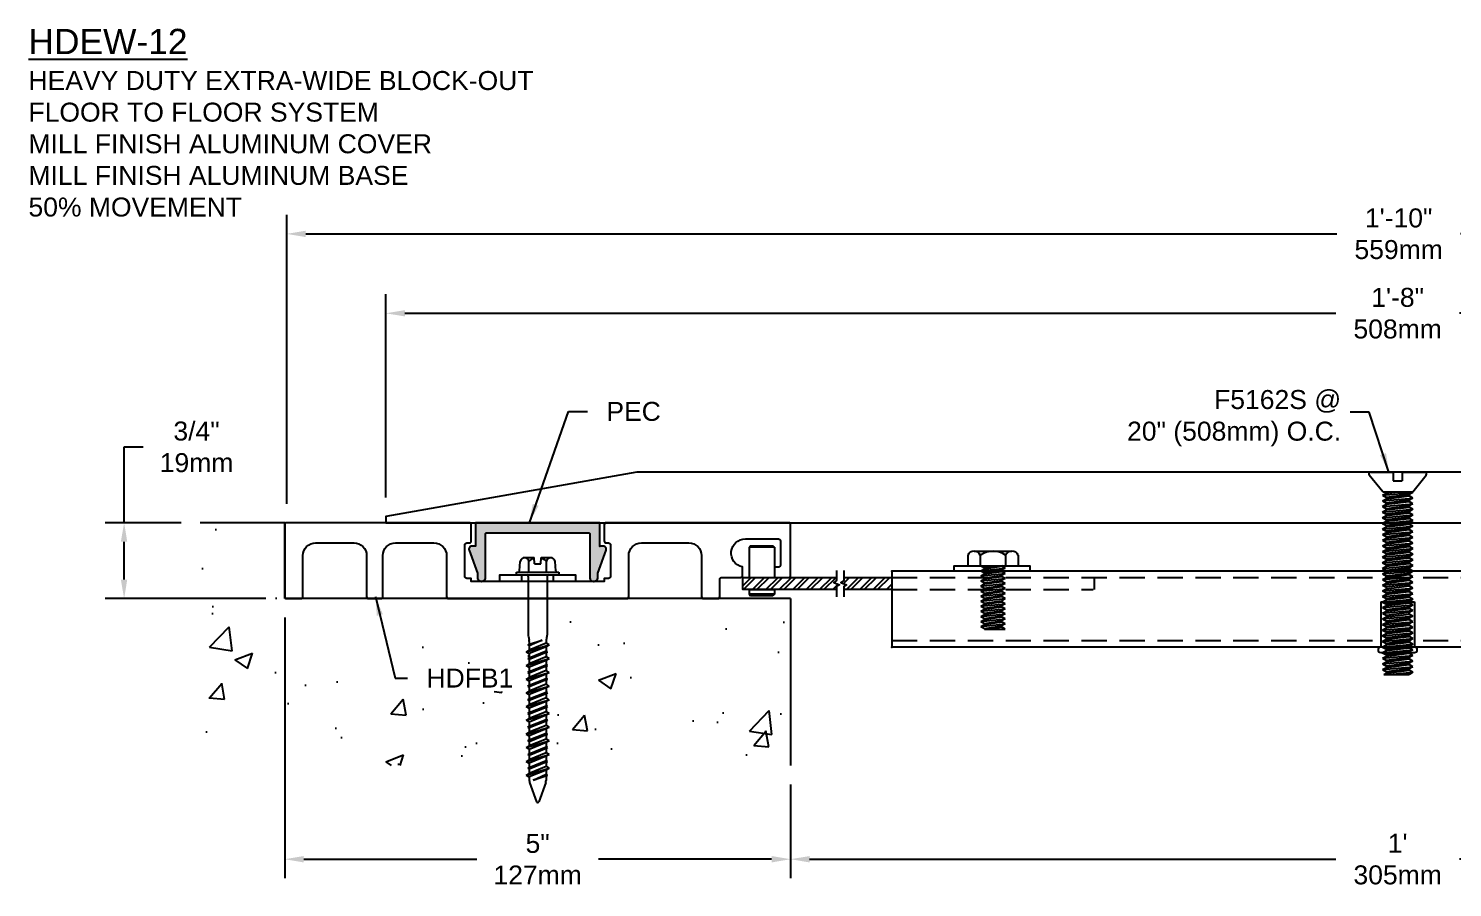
# Model space of a CAD drawing. Extents: x -5.8 to 49.4, y -1.9 to 6.6.
# Drawn here: x -5.79 to 8.29, y -1.87 to 6.62 of the extents above; entities that cross this region are included whole.
import ezdxf

# ---------------------------------------------------------------- set-up
doc = ezdxf.new("R2010")
doc.units = 0
doc.header["$MEASUREMENT"] = 0
doc.linetypes.add('HIDDEN', pattern=[0.375, 0.25, -0.125])
doc.layers.get('0').update_dxf_attribs({"linetype": 'CONTINUOUS'})
doc.layers.get('DEFPOINTS').update_dxf_attribs({"linetype": 'CONTINUOUS'})
for name, color, linetype in [('ANCHORS', 4, 'CONTINUOUS'), ('CONDITIONS', 1, 'CONTINUOUS'), ('DIMENSIONS', 3, 'CONTINUOUS'), ('FILLERS', 2, 'CONTINUOUS'), ('METALS', 7, 'CONTINUOUS'), ('TEXT', 2, 'CONTINUOUS')]:
    doc.layers.add(name, color=color, linetype=linetype)
doc.styles.add('ARIAL', font='ARIAL.TTF')
doc.dimstyles.new('ARIAL', dxfattribs={"dimtxt": 0.1875, "dimasz": 0.1875, "dimexe": 0.1875, "dimexo": 0.1875, "dimgap": 0.1875, "dimtad": 0, "dimtih": 1, "dimtoh": 1, "dimdec": 4, "dimzin": 0, "dimtxsty": 'ARIAL', "dimcen": 0.1875, "dimazin": 3, "dimtfac": 1, "dimtdec": 4, "dimtofl": 0, "dimtmove": 0, "dimatfit": 3, "dimtolj": 1, "dimtzin": 0})

# ---------------------------------------------------------------- blocks, each defined once
blk = doc.blocks.new('*D5')
at = {"layer": 'DEFPOINTS', "color": 0}
for p in [(1.744, -0.666), (13.744, -0.666), (13.744, -1.593)]:
    blk.add_point(p, dxfattribs=at)
at = {"layer": 'DIMENSIONS', "color": 0}
for p, q in [((1.744, -0.854), (1.744, -1.781)), ((13.744, -0.854), (13.744, -1.781)), ((1.932, -1.593), (7.134, -1.593)), ((13.557, -1.593), (8.355, -1.593))]:
    blk.add_line(p, q, dxfattribs=at)
for points in [[(1.932, -1.562), (1.932, -1.625), (1.744, -1.593)], [(13.557, -1.562), (13.557, -1.625), (13.744, -1.593)]]:
    blk.add_solid(points, dxfattribs=at)
at = {"layer": 'DIMENSIONS', "color": 0, "insert": (7.744, -1.593), "char_height": 0.1875, "attachment_point": 5, "style": 'ARIAL'}
blk.add_mtext("\\A1;1'\\P305mm", dxfattribs=at)
blk = doc.blocks.new('HDFB1')
blk.add_lwpolyline([(-1.82, -18.863), (-1.82, -19.023, 0.414214), (-1.8, -19.043), (-1.778, -19.043, -0.414214), (-1.758, -19.063), (-1.758, -19.373, -0.414214), (-1.778, -19.393), (-1.82, -19.393), (-1.82, -19.423), (-3.135, -19.423), (-3.135, -19.393), (-3.178, -19.393, -0.414214), (-3.198, -19.373), (-3.198, -19.063, -0.414214), (-3.178, -19.043), (-3.155, -19.043, 0.414214), (-3.135, -19.023), (-3.135, -18.863, 0.414214), (-3.155, -18.843), (-4.958, -18.843, 0.414214), (-4.978, -18.863), (-4.978, -19.573, 0.414214), (-4.958, -19.593), (-4.818, -19.593, 0.414214), (-4.798, -19.573), (-4.798, -19.168, -0.414214), (-4.673, -19.043), (-4.293, -19.043, -0.414214), (-4.168, -19.168), (-4.168, -19.573, 0.414214), (-4.148, -19.593), (-4.028, -19.593, 0.414214), (-4.008, -19.573), (-4.008, -19.168, -0.414214), (-3.883, -19.043), (-3.503, -19.043, -0.414214), (-3.378, -19.168), (-3.378, -19.573, 0.414214), (-3.358, -19.593), (-1.598, -19.593, 0.414214), (-1.578, -19.573), (-1.578, -19.168, -0.414214), (-1.453, -19.043), (-0.983, -19.043, -0.414214), (-0.858, -19.168), (-0.858, -19.573, 0.414214), (-0.838, -19.593), (-0.698, -19.593, 0.414214), (-0.678, -19.573), (-0.678, -19.403, -0.414214), (-0.658, -19.383), (-0.473, -19.383, 0.414214), (-0.453, -19.363), (-0.453, -19.28, -0.905726), (-0.425, -19.003), (-0.098, -19.003, -0.414214), (-0.078, -19.023), (-0.078, -19.263, -0.414214), (-0.098, -19.283), (-0.138, -19.283), (-0.138, -19.383), (0.002, -19.383, 0.414214), (0.022, -19.363), (0.022, -18.863, 0.414214), (0.002, -18.843), (-1.8, -18.843, 0.414214)], format="xyb", close=True)
blk = doc.blocks.new('TH14214')
for p, q in [((-0.129, 0.17), (-0.036, 0.17)), ((-0.031, 0.11), (-0.036, 0.17)), ((0.031, 0.11), (0.036, 0.17)), ((0.036, 0.17), (0.129, 0.17)), ((-0.209, 0), (-0.209, 0.025)), ((-0.209, 0.025), (0.209, 0.025)), ((-0.209, 0), (0.209, 0)), ((-0.18, 0.039), (-0.172, 0.133)), ((-0.086, 0.025), (-0.086, 0.133)), ((-0.031, 0.11), (0.031, 0.11)), ((0.086, 0.025), (0.086, 0.133)), ((0.18, 0.039), (0.172, 0.133)), ((0.209, 0.025), (0.209, 0)), ((-0.093, -0.015), (-0.093, -0.597)), ((0.093, -0.015), (0.093, -0.597)), ((-0.115, -0.76), (0.115, -0.693)), ((-0.098, -0.693), (0.043, -0.644)), ((-0.098, -0.693), (-0.083, -0.684)), ((-0.098, -0.693), (-0.083, -0.701)), ((-0.092, -0.61), (-0.084, -0.645)), ((-0.083, -0.684), (0.043, -0.644)), ((0.043, -0.644), (-0.083, -0.701)), ((-0.083, -0.658), (-0.083, -0.684)), ((0.083, -0.675), (-0.083, -0.743)), ((-0.083, -0.701), (-0.083, -0.743)), ((0.083, -0.658), (0.083, -0.675)), ((0.115, -0.693), (0.083, -0.675)), ((0.115, -0.693), (0.083, -0.71)), ((0.092, -0.61), (0.084, -0.645)), ((-0.115, -0.76), (-0.083, -0.743)), ((-0.115, -0.76), (-0.083, -0.778)), ((-0.115, -0.896), (0.115, -0.828)), ((-0.098, -0.828), (0.098, -0.76)), ((-0.098, -0.828), (-0.083, -0.82)), ((-0.098, -0.828), (-0.083, -0.836)), ((0.083, -0.71), (-0.083, -0.778)), ((-0.083, -0.82), (0.083, -0.752)), ((0.083, -0.769), (-0.083, -0.836)), ((-0.083, -0.778), (-0.083, -0.82)), ((0.083, -0.811), (-0.083, -0.879)), ((-0.083, -0.836), (-0.083, -0.879)), ((0.083, -0.71), (0.083, -0.752)), ((0.098, -0.76), (0.083, -0.752)), ((0.098, -0.76), (0.083, -0.769)), ((0.083, -0.769), (0.083, -0.811)), ((0.115, -0.828), (0.083, -0.811)), ((0.115, -0.828), (0.083, -0.845)), ((-0.115, -0.896), (-0.083, -0.879)), ((-0.115, -0.896), (-0.083, -0.913)), ((-0.115, -1.031), (0.115, -0.964)), ((-0.098, -0.964), (0.098, -0.896)), ((-0.098, -0.964), (-0.083, -0.955)), ((-0.098, -0.964), (-0.083, -0.972)), ((0.083, -0.845), (-0.083, -0.913)), ((-0.083, -0.955), (0.083, -0.888)), ((0.083, -0.904), (-0.083, -0.972)), ((-0.083, -0.913), (-0.083, -0.955)), ((0.083, -0.946), (-0.083, -1.014)), ((-0.083, -0.972), (-0.083, -1.014)), ((0.083, -0.981), (-0.083, -1.048)), ((0.083, -0.845), (0.083, -0.888)), ((0.098, -0.896), (0.083, -0.888)), ((0.098, -0.896), (0.083, -0.904)), ((0.083, -0.904), (0.083, -0.946)), ((0.115, -0.964), (0.083, -0.946)), ((0.115, -0.964), (0.083, -0.981)), ((0.083, -0.981), (0.083, -1.023)), ((-0.115, -1.031), (-0.083, -1.014)), ((-0.115, -1.031), (-0.083, -1.048)), ((-0.115, -1.167), (0.115, -1.099)), ((-0.098, -1.099), (0.098, -1.031)), ((-0.098, -1.099), (-0.083, -1.091)), ((-0.098, -1.099), (-0.083, -1.107)), ((-0.083, -1.091), (0.083, -1.023)), ((0.083, -1.039), (-0.083, -1.107)), ((-0.083, -1.048), (-0.083, -1.091)), ((0.083, -1.082), (-0.083, -1.149)), ((-0.083, -1.107), (-0.083, -1.149)), ((0.083, -1.116), (-0.083, -1.184)), ((0.098, -1.031), (0.083, -1.023)), ((0.098, -1.031), (0.083, -1.039)), ((0.083, -1.039), (0.083, -1.082)), ((0.115, -1.099), (0.083, -1.082)), ((0.115, -1.099), (0.083, -1.116)), ((0.083, -1.116), (0.083, -1.158)), ((-0.115, -1.167), (-0.083, -1.149)), ((-0.115, -1.167), (-0.083, -1.184)), ((-0.115, -1.302), (0.115, -1.234)), ((-0.098, -1.234), (0.098, -1.167)), ((-0.098, -1.234), (-0.083, -1.226)), ((-0.098, -1.234), (-0.083, -1.243)), ((-0.083, -1.226), (0.083, -1.158)), ((0.083, -1.175), (-0.083, -1.243)), ((-0.083, -1.184), (-0.083, -1.226)), ((0.083, -1.217), (-0.083, -1.285)), ((-0.083, -1.243), (-0.083, -1.285)), ((0.083, -1.252), (-0.083, -1.319)), ((0.098, -1.167), (0.083, -1.158)), ((0.098, -1.167), (0.083, -1.175)), ((0.083, -1.175), (0.083, -1.217)), ((0.115, -1.234), (0.083, -1.217)), ((0.115, -1.234), (0.083, -1.252)), ((0.083, -1.252), (0.083, -1.294)), ((-0.115, -1.302), (-0.083, -1.285)), ((-0.115, -1.302), (-0.083, -1.319)), ((-0.115, -1.437), (0.115, -1.37)), ((-0.098, -1.37), (0.098, -1.302)), ((-0.098, -1.37), (-0.083, -1.362)), ((-0.098, -1.37), (-0.083, -1.378)), ((-0.083, -1.362), (0.083, -1.294)), ((0.083, -1.31), (-0.083, -1.378)), ((-0.083, -1.319), (-0.083, -1.362)), ((0.083, -1.353), (-0.083, -1.42)), ((-0.083, -1.378), (-0.083, -1.42)), ((0.083, -1.387), (-0.083, -1.455)), ((0.098, -1.302), (0.083, -1.294)), ((0.098, -1.302), (0.083, -1.31)), ((0.083, -1.31), (0.083, -1.353)), ((0.115, -1.37), (0.083, -1.353)), ((0.115, -1.37), (0.083, -1.387)), ((0.083, -1.387), (0.083, -1.429)), ((-0.115, -1.437), (-0.083, -1.42)), ((-0.115, -1.437), (-0.083, -1.455)), ((-0.115, -1.573), (0.115, -1.505)), ((-0.098, -1.505), (0.098, -1.437)), ((-0.098, -1.505), (-0.083, -1.497)), ((-0.098, -1.505), (-0.083, -1.513)), ((-0.083, -1.497), (0.083, -1.429)), ((0.083, -1.446), (-0.083, -1.513)), ((-0.083, -1.455), (-0.083, -1.497)), ((0.083, -1.488), (-0.083, -1.556)), ((-0.083, -1.513), (-0.083, -1.556)), ((0.083, -1.522), (-0.083, -1.59)), ((0.098, -1.437), (0.083, -1.429)), ((0.098, -1.437), (0.083, -1.446)), ((0.083, -1.446), (0.083, -1.488)), ((0.115, -1.505), (0.083, -1.488)), ((0.115, -1.505), (0.083, -1.522)), ((0.083, -1.522), (0.083, -1.565)), ((-0.115, -1.573), (-0.083, -1.556)), ((-0.115, -1.573), (-0.083, -1.59)), ((-0.115, -1.708), (0.115, -1.641)), ((-0.098, -1.641), (0.098, -1.573)), ((-0.098, -1.641), (-0.083, -1.632)), ((-0.098, -1.641), (-0.083, -1.649)), ((-0.083, -1.632), (0.083, -1.565)), ((0.083, -1.581), (-0.083, -1.649)), ((-0.083, -1.59), (-0.083, -1.632)), ((0.083, -1.623), (-0.083, -1.691)), ((-0.083, -1.649), (-0.083, -1.691)), ((0.083, -1.658), (-0.083, -1.726)), ((0.098, -1.573), (0.083, -1.565)), ((0.098, -1.573), (0.083, -1.581)), ((0.083, -1.581), (0.083, -1.623)), ((0.115, -1.641), (0.083, -1.623)), ((0.115, -1.641), (0.083, -1.658)), ((0.083, -1.658), (0.083, -1.7)), ((-0.115, -1.708), (-0.083, -1.691)), ((-0.115, -1.708), (-0.083, -1.726)), ((-0.115, -1.844), (0.115, -1.776)), ((-0.115, -1.844), (-0.083, -1.827)), ((-0.098, -1.776), (0.098, -1.708)), ((-0.098, -1.776), (-0.083, -1.768)), ((-0.098, -1.776), (-0.083, -1.784)), ((-0.083, -1.768), (0.083, -1.7)), ((0.083, -1.717), (-0.083, -1.784)), ((-0.083, -1.726), (-0.083, -1.768)), ((0.083, -1.759), (-0.083, -1.827)), ((-0.083, -1.784), (-0.083, -1.827)), ((0.083, -1.793), (-0.083, -1.861)), ((0.098, -1.708), (0.083, -1.7)), ((0.098, -1.708), (0.083, -1.717)), ((0.083, -1.717), (0.083, -1.759)), ((0.115, -1.776), (0.083, -1.759)), ((0.115, -1.776), (0.083, -1.793)), ((0.083, -1.793), (0.083, -1.836)), ((-0.115, -1.844), (-0.083, -1.861)), ((-0.115, -1.979), (0.115, -1.911)), ((-0.115, -1.979), (-0.083, -1.962)), ((-0.098, -1.911), (0.098, -1.844)), ((-0.098, -1.911), (-0.083, -1.903)), ((-0.098, -1.911), (-0.083, -1.92)), ((-0.083, -1.903), (0.083, -1.836)), ((0.083, -1.852), (-0.083, -1.92)), ((-0.083, -1.861), (-0.083, -1.903)), ((0.083, -1.894), (-0.083, -1.962)), ((-0.083, -1.92), (-0.083, -1.962)), ((0.083, -1.929), (-0.083, -1.996)), ((0.098, -1.844), (0.083, -1.836)), ((0.098, -1.844), (0.083, -1.852)), ((0.083, -1.852), (0.083, -1.894)), ((0.115, -1.911), (0.083, -1.894)), ((0.115, -1.911), (0.083, -1.929)), ((0.083, -1.929), (0.083, -1.971)), ((-0.115, -1.979), (-0.083, -1.996)), ((-0.083, -1.996), (-0.083, -2.031)), ((-0.08, -2.051), (-0.013, -2.242)), ((-0.045, -2.028), (0.083, -1.971)), ((-0.045, -2.028), (0.098, -1.979)), ((0.083, -1.987), (-0.045, -2.028)), ((0.08, -2.051), (0.013, -2.242)), ((0.098, -1.979), (0.083, -1.971)), ((0.098, -1.979), (0.083, -1.987)), ((0.083, -1.987), (0.083, -2.031))]:
    blk.add_line(p, q)
for centre, radius, start, end in [((-0.129, 0.126), 0.0436, 9.285, 170.715), ((0, 0.051), 0.119, 107.4215, 136.0407), ((0, 0.051), 0.119, 43.9593, 72.5785), ((0.129, 0.126), 0.0436, 9.285, 170.715), ((-0.195, 0.04), 0.015, 270, 355), ((0.195, 0.04), 0.015, 185, 270), ((-0.108, -0.015), 0.0147, 0, 90), ((0.108, -0.015), 0.0147, 90, 180), ((-0.031, -0.597), 0.062, 180, 191.9357), ((-0.145, -0.658), 0.062, 0, 11.9357), ((0.145, -0.658), 0.062, 168.0643, 180), ((0.031, -0.597), 0.062, 348.0643, 0), ((-0.021, -2.031), 0.062, 180, 199.3058), ((0.021, -2.031), 0.062, 340.6942, 0), ((0, -2.236), 0.0141, 204.1001, 335.8999)]:
    blk.add_arc(centre, radius, start, end)
blk = doc.blocks.new('SW14')
at = {"linetype": 'HIDDEN', "ltscale": 0.0625}
for p, q in [((7.127, 2.464), (7.192, 2.464)), ((7.127, 2.151), (7.192, 2.151))]:
    blk.add_line(p, q, dxfattribs=at)
blk.add_lwpolyline([(7.127, 1.932), (7.127, 2.682), (7.192, 2.682), (7.192, 1.932)], close=True)
blk = doc.blocks.new('PEC')
blk.add_hatch(color=256).paths.add_polyline_path([(1.12, -0.1, -0.414214), (1.13, -0.11), (1.13, -0.535, 1.107244), (1.21, -0.537), (1.21, -0.499), (1.292, -0.272, 0.519158), (1.262, -0.23), (1.23, -0.23), (1.23, 0), (0, 0), (0, -0.231), (-0.034, -0.231, 0.519182), (-0.063, -0.272), (0.019, -0.499), (0.019, -0.54, 0.991525), (0.1, -0.541), (0.1, -0.11, -0.414214), (0.11, -0.1)])
blk.add_lwpolyline([(0.1, -0.539), (0.1, -0.11, -0.414214), (0.11, -0.1), (1.12, -0.1, -0.414214), (1.13, -0.11), (1.13, -0.535, 1.107244), (1.21, -0.537), (1.21, -0.499), (1.292, -0.272, 0.519158), (1.262, -0.23), (1.23, -0.23), (1.23, 0), (0, 0), (0, -0.231), (-0.034, -0.231, 0.519158), (-0.063, -0.272), (0.019, -0.499), (0.019, -0.54, 1.008547), (0.1, -0.539)], format="xyb")
at = {"color": 0, "linetype": 'BYBLOCK'}
for p in [(1.23, -0.23), (1.169, -0.58)]:
    blk.add_point(p, dxfattribs=at)
blk = doc.blocks.new('*D10')
at = {"layer": 'DEFPOINTS', "color": 0}
for p in [(-3.256, 0.982), (1.744, -0.666), (1.744, -1.593)]:
    blk.add_point(p, dxfattribs=at)
at = {"layer": 'DIMENSIONS', "color": 0}
for p, q in [((-3.256, 0.795), (-3.256, -1.781)), ((1.744, -0.854), (1.744, -1.781)), ((-3.068, -1.593), (-1.357, -1.593)), ((1.557, -1.593), (-0.154, -1.593))]:
    blk.add_line(p, q, dxfattribs=at)
for points in [[(-3.068, -1.562), (-3.068, -1.625), (-3.256, -1.593)], [(1.557, -1.562), (1.557, -1.625), (1.744, -1.593)]]:
    blk.add_solid(points, dxfattribs=at)
at = {"layer": 'DIMENSIONS', "color": 0, "insert": (-0.756, -1.593), "char_height": 0.1875, "attachment_point": 5, "style": 'ARIAL'}
blk.add_mtext('\\A1;5"\\P127mm', dxfattribs=at)
blk = doc.blocks.new('*D11')
at = {"layer": 'DEFPOINTS', "color": 0}
for p in [(17.744, 3.802), (-2.256, 1.795), (17.744, 1.795)]:
    blk.add_point(p, dxfattribs=at)
at = {"layer": 'DIMENSIONS', "color": 0}
for p, q in [((-2.256, 1.982), (-2.256, 3.99)), ((17.744, 1.982), (17.744, 3.99)), ((-2.068, 3.802), (7.134, 3.802)), ((17.557, 3.802), (8.355, 3.802))]:
    blk.add_line(p, q, dxfattribs=at)
for points in [[(-2.068, 3.833), (-2.068, 3.771), (-2.256, 3.802)], [(17.557, 3.833), (17.557, 3.771), (17.744, 3.802)]]:
    blk.add_solid(points, dxfattribs=at)
at = {"layer": 'DIMENSIONS', "color": 0, "insert": (7.744, 3.802), "char_height": 0.1875, "attachment_point": 5, "style": 'ARIAL'}
blk.add_mtext('\\A1;1\'-8"\\P508mm', dxfattribs=at)
blk = doc.blocks.new('*D12')
at = {"layer": 'DEFPOINTS', "color": 0}
for p in [(-3.236, 4.587), (-3.236, 1.732), (18.744, 1.732)]:
    blk.add_point(p, dxfattribs=at)
at = {"layer": 'DIMENSIONS', "color": 0}
for p, q in [((-3.236, 1.92), (-3.236, 4.774)), ((18.744, 1.92), (18.744, 4.774)), ((-3.048, 4.587), (7.144, 4.587)), ((18.557, 4.587), (8.365, 4.587))]:
    blk.add_line(p, q, dxfattribs=at)
for points in [[(-3.048, 4.618), (-3.048, 4.555), (-3.236, 4.587)], [(18.557, 4.618), (18.557, 4.555), (18.744, 4.587)]]:
    blk.add_solid(points, dxfattribs=at)
at = {"layer": 'DIMENSIONS', "color": 0, "insert": (7.754, 4.587), "char_height": 0.1875, "attachment_point": 5, "style": 'ARIAL'}
blk.add_mtext('\\A1;1\'-10"\\P559mm', dxfattribs=at)
blk = doc.blocks.new('*D13')
at = {"layer": 'DEFPOINTS', "color": 0}
for p in [(-4.092, 1.732), (-4.843, 0.982), (-3.256, 0.982)]:
    blk.add_point(p, dxfattribs=at)
at = {"layer": 'DIMENSIONS', "color": 0}
for p, q in [((-4.843, 1.732), (-4.843, 2.481)), ((-4.843, 2.481), (-4.656, 2.481)), ((-4.28, 1.732), (-5.031, 1.732)), ((-4.843, 1.17), (-4.843, 1.545)), ((-3.443, 0.982), (-5.031, 0.982))]:
    blk.add_line(p, q, dxfattribs=at)
for points in [[(-4.875, 1.545), (-4.812, 1.545), (-4.843, 1.732)], [(-4.875, 1.17), (-4.812, 1.17), (-4.843, 0.982)]]:
    blk.add_solid(points, dxfattribs=at)
at = {"layer": 'DIMENSIONS', "color": 0, "insert": (-4.127, 2.481), "char_height": 0.1875, "attachment_point": 5, "style": 'ARIAL'}
blk.add_mtext('\\A1;3/4"\\P19mm', dxfattribs=at)
blk = doc.blocks.new('PIN')
for p, q in [((-0.16, 0.17), (-0.145, 0.185)), ((-0.16, 0.17), (0.09, 0.17)), ((-0.16, 0.17), (-0.16, -0.128)), ((0.075, 0.185), (-0.145, 0.185)), ((0.075, 0.185), (0.09, 0.17)), ((0.09, 0.17), (0.09, -0.128)), ((0.09, -0.128), (-0.16, -0.128)), ((0.09, -0.248), (-0.16, -0.248)), ((-0.16, -0.248), (-0.16, -0.295)), ((0.09, -0.248), (0.09, -0.295)), ((-0.16, -0.295), (0.09, -0.295)), ((-0.16, -0.295), (-0.145, -0.31)), ((-0.145, -0.31), (0.075, -0.31)), ((0.09, -0.295), (0.075, -0.31))]:
    blk.add_line(p, q)
blk = doc.blocks.new('H1458S')
for p, q in [((-0.188, 0.144), (0.187, 0.144)), ((-0.25, 0.104), (-0.25, 0)), ((-0.25, 0), (0.25, 0)), ((-0.125, 0), (-0.125, 0.104)), ((-0.119, 0), (-0.085, -0.02)), ((-0.085, -0.02), (0.048, 0)), ((0.125, 0), (0.125, 0.104)), ((0.25, 0.104), (0.25, 0)), ((-0.119, -0.05), (0.119, -0.025)), ((-0.119, -0.05), (-0.085, -0.03)), ((-0.119, -0.05), (-0.085, -0.07)), ((-0.119, -0.1), (0.119, -0.075)), ((-0.119, -0.1), (-0.085, -0.08)), ((-0.119, -0.1), (-0.085, -0.12)), ((-0.119, -0.15), (0.119, -0.125)), ((-0.119, -0.15), (-0.085, -0.13)), ((-0.085, -0.03), (0.085, -0.005)), ((-0.085, -0.02), (-0.085, -0.03)), ((-0.085, -0.07), (0.085, -0.045)), ((-0.085, -0.08), (0.085, -0.055)), ((-0.085, -0.07), (-0.085, -0.08)), ((-0.085, -0.12), (0.085, -0.095)), ((-0.085, -0.13), (0.085, -0.105)), ((-0.085, -0.12), (-0.085, -0.13)), ((0.094, 0), (0.085, -0.005)), ((0.119, -0.025), (0.085, -0.005)), ((0.119, -0.025), (0.085, -0.045)), ((0.085, -0.045), (0.085, -0.055)), ((0.119, -0.075), (0.085, -0.055)), ((0.119, -0.075), (0.085, -0.095)), ((0.085, -0.095), (0.085, -0.105)), ((0.119, -0.125), (0.085, -0.105)), ((0.119, -0.125), (0.085, -0.145)), ((-0.119, -0.15), (-0.085, -0.17)), ((-0.119, -0.2), (0.119, -0.175)), ((-0.119, -0.2), (-0.085, -0.18)), ((-0.119, -0.2), (-0.085, -0.22)), ((-0.119, -0.25), (0.119, -0.225)), ((-0.119, -0.25), (-0.085, -0.23)), ((-0.119, -0.25), (-0.085, -0.27)), ((-0.119, -0.3), (0.119, -0.275)), ((-0.119, -0.3), (-0.085, -0.28)), ((-0.085, -0.17), (0.085, -0.145)), ((-0.085, -0.18), (0.085, -0.155)), ((-0.085, -0.17), (-0.085, -0.18)), ((-0.085, -0.22), (0.085, -0.195)), ((-0.085, -0.23), (0.085, -0.205)), ((-0.085, -0.22), (-0.085, -0.23)), ((-0.085, -0.27), (0.085, -0.245)), ((-0.085, -0.28), (0.085, -0.255)), ((-0.085, -0.27), (-0.085, -0.28)), ((0.085, -0.145), (0.085, -0.155)), ((0.119, -0.175), (0.085, -0.155)), ((0.119, -0.175), (0.085, -0.195)), ((0.085, -0.195), (0.085, -0.205)), ((0.119, -0.225), (0.085, -0.205)), ((0.119, -0.225), (0.085, -0.245)), ((0.085, -0.245), (0.085, -0.255)), ((0.119, -0.275), (0.085, -0.255)), ((0.119, -0.275), (0.085, -0.295)), ((-0.119, -0.3), (-0.085, -0.32)), ((-0.119, -0.35), (0.119, -0.325)), ((-0.119, -0.35), (-0.085, -0.33)), ((-0.119, -0.35), (-0.085, -0.37)), ((-0.119, -0.4), (0.119, -0.375)), ((-0.119, -0.4), (-0.085, -0.38)), ((-0.119, -0.4), (-0.085, -0.42)), ((-0.085, -0.32), (0.085, -0.295)), ((-0.085, -0.33), (0.085, -0.305)), ((-0.085, -0.32), (-0.085, -0.33)), ((-0.085, -0.37), (0.085, -0.345)), ((-0.085, -0.38), (0.085, -0.355)), ((-0.085, -0.37), (-0.085, -0.38)), ((-0.085, -0.42), (0.085, -0.395)), ((-0.085, -0.43), (0.085, -0.405)), ((-0.085, -0.42), (-0.085, -0.43)), ((0.085, -0.295), (0.085, -0.305)), ((0.119, -0.325), (0.085, -0.305)), ((0.119, -0.325), (0.085, -0.345)), ((0.085, -0.345), (0.085, -0.355)), ((0.119, -0.375), (0.085, -0.355)), ((0.119, -0.375), (0.085, -0.395)), ((0.085, -0.395), (0.085, -0.405)), ((0.119, -0.425), (0.085, -0.405)), ((-0.119, -0.45), (0.119, -0.425)), ((-0.119, -0.45), (-0.085, -0.43)), ((-0.119, -0.45), (-0.085, -0.47)), ((-0.119, -0.5), (0.119, -0.475)), ((-0.119, -0.5), (-0.085, -0.48)), ((-0.119, -0.5), (-0.085, -0.52)), ((-0.119, -0.55), (0.119, -0.525)), ((-0.119, -0.55), (-0.085, -0.53)), ((-0.119, -0.55), (-0.085, -0.57)), ((-0.085, -0.47), (0.085, -0.445)), ((-0.085, -0.48), (0.085, -0.455)), ((-0.085, -0.47), (-0.085, -0.48)), ((-0.085, -0.52), (0.085, -0.495)), ((-0.085, -0.53), (0.085, -0.505)), ((-0.085, -0.52), (-0.085, -0.53)), ((-0.085, -0.57), (0.085, -0.545)), ((-0.085, -0.58), (0.085, -0.555)), ((0.119, -0.425), (0.085, -0.445)), ((0.085, -0.445), (0.085, -0.455)), ((0.119, -0.475), (0.085, -0.455)), ((0.119, -0.475), (0.085, -0.495)), ((0.085, -0.495), (0.085, -0.505)), ((0.119, -0.525), (0.085, -0.505)), ((0.119, -0.525), (0.085, -0.545)), ((0.085, -0.545), (0.085, -0.555)), ((0.119, -0.575), (0.085, -0.555)), ((-0.119, -0.6), (0.119, -0.575)), ((-0.119, -0.6), (-0.085, -0.58)), ((-0.119, -0.6), (-0.085, -0.62)), ((-0.085, -0.57), (-0.085, -0.58)), ((-0.085, -0.62), (0.085, -0.595)), ((-0.085, -0.62), (-0.085, -0.625)), ((-0.085, -0.625), (0.119, -0.625)), ((-0.048, -0.625), (0.085, -0.605)), ((0.119, -0.575), (0.085, -0.595)), ((0.085, -0.595), (0.085, -0.605)), ((0.119, -0.625), (0.085, -0.605))]:
    blk.add_line(p, q)
for centre, radius, start, end in [((-0.188, 0.075), 0.0688, 24.7615, 155.2385), ((0, -0.071), 0.215, 54.5107, 125.4893), ((0.187, 0.075), 0.0688, 24.7615, 155.2385)]:
    blk.add_arc(centre, radius, start, end)
blk = doc.blocks.new('RIVNUT')
for p, q in [((-0.143, 0.381), (-0.143, -0.063)), ((-0.143, 0.381), (0.189, 0.381)), ((0.189, 0.381), (0.189, -0.063)), ((-0.144, -0.119), (0.191, -0.119)), ((-0.143, -0.063), (0.189, -0.063))]:
    blk.add_line(p, q)
for centre, start, end in [((-0.143, -0.091), 90, 267.037), ((0.189, -0.091), 272.963, 90)]:
    blk.add_arc(centre, 0.028, start, end)
blk = doc.blocks.new('PB20516')
h = blk.add_hatch()
h.set_pattern_fill('ANSI32', color=256, scale=0.25, style=0)
h.set_pattern_definition([(45, (-9.74899, -7.79053), (-0.0662913, 0.0662913), []), (45, (-9.7048, -7.79053), (-0.0662913, 0.0662913), [])])
h.paths.add_polyline_path([(-4.983, 1.258), (-4.983, 1.227), (-5.012, 1.208), (-4.954, 1.186), (-4.983, 1.167), (-4.983, 1.138), (-4.507, 1.138), (-4.507, 1.258)])
h.paths.add_polyline_path([(-5.98, 1.258), (-5.98, 1.138), (-5.053, 1.138), (-5.053, 1.167), (-5.024, 1.186), (-5.082, 1.208), (-5.053, 1.227), (-5.053, 1.258)])
h = blk.add_hatch()
h.set_pattern_fill('ANSI32', color=256, scale=0.25, style=0)
h.set_pattern_definition([(45, (-5.74899, -7.79053), (-0.06629126, 0.06629126), []), (45, (-5.7048, -7.79053), (-0.06629126, 0.06629126), [])])
h.paths.add_polyline_path([(6.965, 1.138), (6.965, 1.258), (6.038, 1.258), (6.038, 1.227), (6.067, 1.208), (6.009, 1.186), (6.038, 1.167), (6.038, 1.138)])
h.paths.add_polyline_path([(5.492, 1.258), (5.492, 1.138), (5.968, 1.138), (5.968, 1.167), (5.939, 1.186), (5.997, 1.208), (5.968, 1.227), (5.968, 1.258)])
at = {"linetype": 'HIDDEN'}
for p, q in [((-4.507, 1.258), (5.492, 1.258)), ((-4.507, 1.138), (-2.516, 1.138)), ((-2.503, 1.138), (-2.503, 1.258)), ((3.488, 1.138), (3.488, 1.258)), ((5.492, 1.138), (3.488, 1.138)), ((-4.507, 0.633), (5.492, 0.633))]:
    blk.add_line(p, q, dxfattribs=at)
blk.add_line((-4.507, 0.571), (5.492, 0.571))
for points in [[(-5.053, 1.327), (-5.053, 1.227), (-5.082, 1.208), (-5.024, 1.186), (-5.053, 1.167), (-5.053, 1.067)], [(-4.983, 1.327), (-4.983, 1.227), (-5.012, 1.208), (-4.954, 1.186), (-4.983, 1.167), (-4.983, 1.067)], [(5.968, 1.327), (5.968, 1.227), (5.997, 1.208), (5.939, 1.186), (5.968, 1.167), (5.968, 1.067)], [(6.038, 1.327), (6.038, 1.227), (6.067, 1.208), (6.009, 1.186), (6.038, 1.167), (6.038, 1.067)], [(-5.053, 1.138), (-5.98, 1.138), (-5.98, 1.258), (-5.053, 1.258)], [(-4.983, 1.258), (-4.507, 1.258)], [(-4.507, 1.138), (-4.983, 1.138)], [(5.968, 1.258), (5.492, 1.258)], [(5.492, 1.138), (5.968, 1.138)], [(6.038, 1.138), (6.965, 1.138), (6.965, 1.258), (6.038, 1.258)]]:
    blk.add_lwpolyline(points)
for points in [[(5.492, 1.321), (-4.507, 1.321), (-4.507, 0.571), (5.492, 0.571)], [(-3.892, 1.321), (-3.892, 1.373), (-3.142, 1.373), (-3.142, 1.321)], [(4.11, 1.321), (4.11, 1.373), (4.86, 1.373), (4.86, 1.321)]]:
    blk.add_lwpolyline(points, close=True)
at = {"linetype": 'BYBLOCK'}
for p in [(-4.507, 1.321), (-4.507, 0.57)]:
    blk.add_point(p, dxfattribs=at)
at = {"linetype": 'HIDDEN'}
blk.add_point((3.488, 1.138), dxfattribs=at)
at = {"xscale": -1}
blk.add_blockref('PIN', (-5.828, 1.386), dxfattribs=at)
for name, p in [('PIN', (6.812, 1.386)), ('H1458S', (-3.507, 1.373)), ('H1458S', (4.495, 1.373)), ('RIVNUT', (0.469, 0.634))]:
    blk.add_blockref(name, p)
blk = doc.blocks.new('F5162S')
for p, q in [((-0.148, -0.195), (-0.281, -0.031)), ((-0.267, -0.001), (-0.044, -0.001)), ((-0.044, -0.001), (-0.044, -0.086)), ((-0.044, -0.086), (0.046, -0.086)), ((0.046, -0.001), (0.046, -0.086)), ((0.046, -0.001), (0.268, -0.001)), ((0.15, -0.195), (0.283, -0.031)), ((-0.149, -0.229), (0.151, -0.202)), ((-0.149, -0.229), (-0.112, -0.208)), ((-0.149, -0.229), (-0.112, -0.251)), ((-0.149, -0.285), (0.151, -0.257)), ((-0.149, -0.285), (-0.112, -0.264)), ((-0.148, -0.195), (0.15, -0.195)), ((-0.112, -0.208), (-0.112, -0.195)), ((-0.112, -0.208), (-0.005, -0.195)), ((0.114, -0.223), (-0.112, -0.251)), ((-0.112, -0.264), (0.114, -0.236)), ((-0.112, -0.264), (-0.112, -0.251)), ((0.114, -0.278), (-0.112, -0.306)), ((0.151, -0.202), (0.114, -0.223)), ((0.114, -0.236), (0.114, -0.223)), ((0.151, -0.257), (0.114, -0.236)), ((0.151, -0.257), (0.114, -0.278)), ((0.114, -0.291), (0.114, -0.278)), ((0.151, -0.202), (0.139, -0.195)), ((-0.149, -0.285), (-0.112, -0.306)), ((-0.149, -0.34), (0.151, -0.313)), ((-0.149, -0.34), (-0.112, -0.319)), ((-0.149, -0.34), (-0.112, -0.362)), ((-0.149, -0.396), (0.151, -0.368)), ((-0.149, -0.396), (-0.112, -0.375)), ((-0.149, -0.396), (-0.112, -0.417)), ((-0.112, -0.319), (0.114, -0.291)), ((-0.112, -0.319), (-0.112, -0.306)), ((0.114, -0.334), (-0.112, -0.362)), ((-0.112, -0.375), (0.114, -0.347)), ((-0.112, -0.375), (-0.112, -0.362)), ((0.114, -0.389), (-0.112, -0.417)), ((-0.112, -0.43), (0.114, -0.403)), ((-0.112, -0.43), (-0.112, -0.417)), ((0.151, -0.313), (0.114, -0.291)), ((0.151, -0.313), (0.114, -0.334)), ((0.114, -0.347), (0.114, -0.334)), ((0.151, -0.368), (0.114, -0.347)), ((0.151, -0.368), (0.114, -0.389)), ((0.114, -0.403), (0.114, -0.389)), ((0.151, -0.424), (0.114, -0.403)), ((-0.149, -0.452), (0.151, -0.424)), ((-0.149, -0.452), (-0.112, -0.43)), ((-0.149, -0.452), (-0.112, -0.473)), ((-0.149, -0.507), (0.151, -0.479)), ((-0.149, -0.507), (-0.112, -0.486)), ((-0.149, -0.507), (-0.112, -0.528)), ((-0.149, -0.563), (0.151, -0.535)), ((-0.149, -0.563), (-0.112, -0.541)), ((-0.149, -0.563), (-0.112, -0.584)), ((0.114, -0.445), (-0.112, -0.473)), ((-0.112, -0.486), (0.114, -0.458)), ((-0.112, -0.486), (-0.112, -0.473)), ((0.114, -0.501), (-0.112, -0.528)), ((-0.112, -0.541), (0.114, -0.514)), ((-0.112, -0.541), (-0.112, -0.528)), ((0.114, -0.556), (-0.112, -0.584)), ((0.151, -0.424), (0.114, -0.445)), ((0.114, -0.458), (0.114, -0.445)), ((0.151, -0.479), (0.114, -0.458)), ((0.151, -0.479), (0.114, -0.501)), ((0.114, -0.514), (0.114, -0.501)), ((0.151, -0.535), (0.114, -0.514)), ((0.151, -0.535), (0.114, -0.556)), ((0.114, -0.569), (0.114, -0.556)), ((-0.149, -0.618), (0.151, -0.59)), ((-0.149, -0.618), (-0.112, -0.597)), ((-0.149, -0.618), (-0.112, -0.639)), ((-0.149, -0.674), (0.151, -0.646)), ((-0.149, -0.674), (-0.112, -0.653)), ((-0.149, -0.674), (-0.112, -0.695)), ((-0.149, -0.729), (0.151, -0.702)), ((-0.112, -0.597), (0.114, -0.569)), ((-0.112, -0.597), (-0.112, -0.584)), ((0.114, -0.612), (-0.112, -0.639)), ((-0.112, -0.653), (0.114, -0.625)), ((-0.112, -0.653), (-0.112, -0.639)), ((0.114, -0.667), (-0.112, -0.695)), ((-0.112, -0.708), (0.114, -0.68)), ((-0.112, -0.708), (-0.112, -0.695)), ((0.151, -0.59), (0.114, -0.569)), ((0.151, -0.59), (0.114, -0.612)), ((0.114, -0.625), (0.114, -0.612)), ((0.151, -0.646), (0.114, -0.625)), ((0.151, -0.646), (0.114, -0.667)), ((0.114, -0.68), (0.114, -0.667)), ((0.151, -0.702), (0.114, -0.68)), ((0.151, -0.702), (0.114, -0.723)), ((-0.149, -0.729), (-0.112, -0.708)), ((-0.149, -0.729), (-0.112, -0.751)), ((-0.149, -0.785), (0.151, -0.757)), ((-0.149, -0.785), (-0.112, -0.764)), ((-0.149, -0.785), (-0.112, -0.806)), ((-0.149, -0.84), (0.151, -0.813)), ((-0.149, -0.84), (-0.112, -0.819)), ((-0.149, -0.84), (-0.112, -0.862)), ((0.114, -0.723), (-0.112, -0.751)), ((-0.112, -0.764), (0.114, -0.736)), ((-0.112, -0.764), (-0.112, -0.751)), ((0.114, -0.778), (-0.112, -0.806)), ((-0.112, -0.819), (0.114, -0.791)), ((-0.112, -0.819), (-0.112, -0.806)), ((0.114, -0.834), (-0.112, -0.862)), ((0.114, -0.736), (0.114, -0.723)), ((0.151, -0.757), (0.114, -0.736)), ((0.151, -0.757), (0.114, -0.778)), ((0.114, -0.791), (0.114, -0.778)), ((0.151, -0.813), (0.114, -0.791)), ((0.151, -0.813), (0.114, -0.834)), ((0.114, -0.847), (0.114, -0.834)), ((-0.149, -0.896), (0.151, -0.868)), ((-0.149, -0.896), (-0.112, -0.875)), ((-0.149, -0.896), (-0.112, -0.917)), ((-0.149, -0.952), (0.151, -0.924)), ((-0.149, -0.952), (-0.112, -0.93)), ((-0.149, -0.952), (-0.112, -0.973)), ((-0.149, -1.007), (0.151, -0.979)), ((-0.112, -0.875), (0.114, -0.847)), ((-0.112, -0.875), (-0.112, -0.862)), ((0.114, -0.889), (-0.112, -0.917)), ((-0.112, -0.93), (0.114, -0.903)), ((-0.112, -0.93), (-0.112, -0.917)), ((0.114, -0.945), (-0.112, -0.973)), ((-0.112, -0.986), (0.114, -0.958)), ((-0.112, -0.986), (-0.112, -0.973)), ((0.151, -0.868), (0.114, -0.847)), ((0.151, -0.868), (0.114, -0.889)), ((0.114, -0.903), (0.114, -0.889)), ((0.151, -0.924), (0.114, -0.903)), ((0.151, -0.924), (0.114, -0.945)), ((0.114, -0.958), (0.114, -0.945)), ((0.151, -0.979), (0.114, -0.958)), ((0.151, -0.979), (0.114, -1.001)), ((-0.149, -1.007), (-0.112, -0.986)), ((-0.149, -1.007), (-0.112, -1.028)), ((-0.149, -1.063), (0.151, -1.035)), ((-0.149, -1.063), (-0.112, -1.041)), ((-0.149, -1.063), (-0.112, -1.084)), ((-0.149, -1.118), (0.151, -1.09)), ((-0.149, -1.118), (-0.112, -1.097)), ((-0.149, -1.118), (-0.112, -1.139)), ((0.114, -1.001), (-0.112, -1.028)), ((-0.112, -1.041), (0.114, -1.014)), ((-0.112, -1.041), (-0.112, -1.028)), ((0.114, -1.056), (-0.112, -1.084)), ((-0.112, -1.097), (0.114, -1.069)), ((-0.112, -1.097), (-0.112, -1.084)), ((0.114, -1.112), (-0.112, -1.139)), ((-0.112, -1.153), (0.114, -1.125)), ((0.114, -1.014), (0.114, -1.001)), ((0.151, -1.035), (0.114, -1.014)), ((0.151, -1.035), (0.114, -1.056)), ((0.114, -1.069), (0.114, -1.056)), ((0.151, -1.09), (0.114, -1.069)), ((0.151, -1.09), (0.114, -1.112)), ((0.114, -1.125), (0.114, -1.112)), ((0.151, -1.146), (0.114, -1.125)), ((-0.149, -1.174), (0.151, -1.146)), ((-0.149, -1.174), (-0.112, -1.153)), ((-0.149, -1.174), (-0.112, -1.195)), ((-0.149, -1.229), (0.151, -1.202)), ((-0.149, -1.229), (-0.112, -1.208)), ((-0.149, -1.229), (-0.112, -1.251)), ((-0.149, -1.285), (0.151, -1.257)), ((-0.149, -1.285), (-0.112, -1.264)), ((-0.112, -1.153), (-0.112, -1.139)), ((0.114, -1.167), (-0.112, -1.195)), ((-0.112, -1.208), (0.114, -1.18)), ((-0.112, -1.208), (-0.112, -1.195)), ((0.114, -1.223), (-0.112, -1.251)), ((-0.112, -1.264), (0.114, -1.236)), ((-0.112, -1.264), (-0.112, -1.251)), ((0.151, -1.146), (0.114, -1.167)), ((0.114, -1.18), (0.114, -1.167)), ((0.151, -1.202), (0.114, -1.18)), ((0.151, -1.202), (0.114, -1.223)), ((0.114, -1.236), (0.114, -1.223)), ((0.151, -1.257), (0.114, -1.236)), ((0.151, -1.257), (0.114, -1.278)), ((-0.149, -1.285), (-0.112, -1.306)), ((-0.149, -1.34), (0.151, -1.313)), ((-0.149, -1.34), (-0.112, -1.319)), ((-0.149, -1.34), (-0.112, -1.362)), ((-0.149, -1.396), (0.151, -1.368)), ((-0.149, -1.396), (-0.112, -1.375)), ((-0.149, -1.396), (-0.112, -1.417)), ((0.114, -1.278), (-0.112, -1.306)), ((-0.112, -1.319), (0.114, -1.291)), ((-0.112, -1.319), (-0.112, -1.306)), ((0.114, -1.334), (-0.112, -1.362)), ((-0.112, -1.375), (0.114, -1.347)), ((-0.112, -1.375), (-0.112, -1.362)), ((0.114, -1.389), (-0.112, -1.417)), ((-0.112, -1.43), (0.114, -1.403)), ((0.114, -1.291), (0.114, -1.278)), ((0.151, -1.313), (0.114, -1.291)), ((0.151, -1.313), (0.114, -1.334)), ((0.114, -1.347), (0.114, -1.334)), ((0.151, -1.368), (0.114, -1.347)), ((0.151, -1.368), (0.114, -1.389)), ((0.114, -1.403), (0.114, -1.389)), ((0.151, -1.424), (0.114, -1.403)), ((-0.149, -1.452), (0.151, -1.424)), ((-0.149, -1.452), (-0.112, -1.43)), ((-0.149, -1.452), (-0.112, -1.473)), ((-0.149, -1.507), (0.151, -1.479)), ((-0.149, -1.507), (-0.112, -1.486)), ((-0.149, -1.507), (-0.112, -1.528)), ((-0.149, -1.563), (0.151, -1.535)), ((-0.149, -1.563), (-0.112, -1.541)), ((-0.112, -1.43), (-0.112, -1.417)), ((0.114, -1.445), (-0.112, -1.473)), ((-0.112, -1.486), (0.114, -1.458)), ((-0.112, -1.486), (-0.112, -1.473)), ((0.114, -1.501), (-0.112, -1.528)), ((-0.112, -1.541), (0.114, -1.514)), ((-0.112, -1.541), (-0.112, -1.528)), ((0.151, -1.424), (0.114, -1.445)), ((0.114, -1.458), (0.114, -1.445)), ((0.151, -1.479), (0.114, -1.458)), ((0.151, -1.479), (0.114, -1.501)), ((0.114, -1.514), (0.114, -1.501)), ((0.151, -1.535), (0.114, -1.514)), ((0.151, -1.535), (0.114, -1.556)), ((-0.149, -1.563), (-0.112, -1.584)), ((-0.149, -1.618), (0.151, -1.59)), ((-0.149, -1.618), (-0.112, -1.597)), ((-0.149, -1.618), (-0.112, -1.639)), ((-0.149, -1.674), (0.151, -1.646)), ((-0.149, -1.674), (-0.112, -1.653)), ((-0.149, -1.674), (-0.112, -1.695)), ((0.114, -1.556), (-0.112, -1.584)), ((-0.112, -1.597), (0.114, -1.569)), ((-0.112, -1.597), (-0.112, -1.584)), ((0.114, -1.612), (-0.112, -1.639)), ((-0.112, -1.653), (0.114, -1.625)), ((-0.112, -1.653), (-0.112, -1.639)), ((0.114, -1.667), (-0.112, -1.695)), ((-0.112, -1.708), (0.114, -1.68)), ((0.114, -1.569), (0.114, -1.556)), ((0.151, -1.59), (0.114, -1.569)), ((0.151, -1.59), (0.114, -1.612)), ((0.114, -1.625), (0.114, -1.612)), ((0.151, -1.646), (0.114, -1.625)), ((0.151, -1.646), (0.114, -1.667)), ((0.114, -1.68), (0.114, -1.667)), ((0.151, -1.702), (0.114, -1.68)), ((-0.149, -1.729), (0.151, -1.702)), ((-0.149, -1.729), (-0.112, -1.708)), ((-0.149, -1.729), (-0.112, -1.751)), ((-0.149, -1.785), (0.151, -1.757)), ((-0.149, -1.785), (-0.112, -1.764)), ((-0.149, -1.785), (-0.112, -1.806)), ((-0.149, -1.84), (0.151, -1.813)), ((-0.149, -1.84), (-0.112, -1.819)), ((-0.112, -1.708), (-0.112, -1.695)), ((0.114, -1.723), (-0.112, -1.751)), ((-0.112, -1.764), (0.114, -1.736)), ((-0.112, -1.764), (-0.112, -1.751)), ((0.114, -1.778), (-0.112, -1.806)), ((-0.112, -1.819), (0.114, -1.791)), ((-0.112, -1.819), (-0.112, -1.806)), ((0.151, -1.702), (0.114, -1.723)), ((0.114, -1.736), (0.114, -1.723)), ((0.151, -1.757), (0.114, -1.736)), ((0.151, -1.757), (0.114, -1.778)), ((0.114, -1.791), (0.114, -1.778)), ((0.151, -1.813), (0.114, -1.791)), ((0.151, -1.813), (0.114, -1.834)), ((-0.149, -1.84), (-0.112, -1.862)), ((-0.149, -1.896), (0.151, -1.868)), ((-0.149, -1.896), (-0.112, -1.875)), ((-0.149, -1.896), (-0.112, -1.917)), ((-0.149, -1.952), (0.151, -1.924)), ((-0.149, -1.952), (-0.112, -1.93)), ((-0.149, -1.952), (-0.112, -1.973)), ((0.114, -1.834), (-0.112, -1.862)), ((-0.112, -1.875), (0.114, -1.847)), ((-0.112, -1.875), (-0.112, -1.862)), ((0.114, -1.889), (-0.112, -1.917)), ((-0.112, -1.93), (0.114, -1.903)), ((-0.112, -1.93), (-0.112, -1.917)), ((0.114, -1.945), (-0.112, -1.973)), ((-0.112, -1.986), (0.114, -1.958)), ((0.114, -1.847), (0.114, -1.834)), ((0.151, -1.868), (0.114, -1.847)), ((0.151, -1.868), (0.114, -1.889)), ((0.114, -1.903), (0.114, -1.889)), ((0.151, -1.924), (0.114, -1.903)), ((0.151, -1.924), (0.114, -1.945)), ((0.114, -1.958), (0.114, -1.945)), ((0.151, -1.979), (0.114, -1.958)), ((-0.138, -2.001), (-0.112, -1.986)), ((-0.138, -2.001), (0.113, -2.001)), ((-0.112, -1.986), (-0.112, -1.973)), ((-0.081, -2.001), (0.151, -1.979)), ((0.151, -1.979), (0.113, -2.001))]:
    blk.add_line(p, q)
for centre, start, end in [((-0.267, -0.02), 90, 219.032), ((0.268, -0.02), 320.968, 90)]:
    blk.add_arc(centre, 0.0187, start, end)
for p in [(-0.112, -0.208), (-0.112, -0.264), (-0.112, -0.319), (-0.112, -0.375), (-0.112, -0.43), (-0.112, -0.486), (-0.112, -0.541), (-0.112, -0.597), (-0.112, -0.653), (-0.112, -0.708), (-0.112, -0.764), (-0.112, -0.819), (-0.112, -0.875), (-0.112, -0.93), (-0.112, -0.986), (-0.112, -1.041), (-0.112, -1.097), (-0.112, -1.153), (-0.112, -1.208), (-0.112, -1.264), (-0.112, -1.319), (-0.112, -1.375), (-0.112, -1.43), (-0.112, -1.486), (-0.112, -1.541), (-0.112, -1.597), (-0.112, -1.653), (-0.112, -1.708), (-0.112, -1.764), (-0.112, -1.819), (-0.112, -1.875), (-0.112, -1.93), (-0.112, -1.986)]:
    blk.add_point(p)

msp = doc.modelspace()

# ---------------------------------------------------------------- hatches: boundary and pattern name
at = {"layer": 'CONDITIONS'}
h = msp.add_hatch(dxfattribs=at)
h.set_pattern_fill('AR-CONC', color=256, scale=0.25, style=0)
h.set_pattern_definition([(50, (-4, 0), (1.79315, -0.15688), [0.1875, -2.0625]), (355, (-4, 0), (-0.3469, 1.8805), [0.15, -1.65]), (100.45, (-3.8506, -0.013), (1.44627, 1.7236), [0.15935, -1.75286]), (46.184, (-4, 0.5), (2.6681, -0.4138), [0.28125, -3.09375]), (96.636, (-3.7777, 0.4655), (2.3367, 2.4353), [0.239, -2.6293]), (351.184, (-4, 0.5), (2.3367, 2.4353), [0.225, -2.475]), (21, (-3.75, 0.375), (1.49227, -1.00655), [0.1875, -2.0625]), (326, (-3.75, 0.375), (0.6083, 1.8129), [0.15, -1.65]), (71.45, (-3.6256, 0.2911), (2.10056, 0.8063), [0.15935, -1.75286]), (37.5, (-4, 0), (0.0304, 0.832235), [0, -1.63, 0, -1.675, 0, -1.65625]), (7.5, (-4, 0), (0.65767, 0.98603), [0, -0.955, 0, -1.5925, 0, -0.63125]), (327.5, (-4.5575, 0), (1.334556, -0.05639), [0, -0.625, 0, -1.95, 0, -2.5875]), (317.5, (-4.8075, 0), (1.45797, 0.25026), [0, -0.8125, 0, -1.295, 0, -1.8375])])
h.paths.add_polyline_path([(-0.83871, -0.20305), (-0.83871, -0.1608), (-0.85397, -0.15258), (-0.83871, -0.14436), (-0.83871, -0.1021), (-0.87071, -0.08487), (-0.83871, -0.06764), (-0.83871, -0.02538), (-0.85397, -0.01716), (-0.83871, -0.00894), (-0.83871, 0.03331), (-0.87071, 0.05055), (-0.83871, 0.06778), (-0.83871, 0.11004), (-0.85397, 0.11825), (-0.83871, 0.12647), (-0.83871, 0.16873), (-0.87071, 0.18596), (-0.83871, 0.2032), (-0.83871, 0.24545), (-0.85397, 0.25367), (-0.83871, 0.26189), (-0.83871, 0.30415), (-0.87071, 0.32138), (-0.83871, 0.33861), (-0.83871, 0.38087), (-0.85397, 0.38909), (-0.83871, 0.39731), (-0.83871, 0.43956), (-0.87071, 0.4568), (-0.83871, 0.47403), (-0.83871, 0.51629), (-0.85397, 0.5245), (-0.83871, 0.53272), (-0.83871, 0.55957, 0.05212645), (-0.84005, 0.57239), (-0.84871, 0.61335), (-0.84871, 0.98221), (-1.63571, 0.98221), (-3.25571, 0.98221), (-3.25571, 1.73221), (-4.09245, 1.73221), (-4.09245, -0.66614), (-0.83871, -0.66614), (-0.83871, -0.64377), (-0.87071, -0.62654), (-0.83871, -0.6093), (-0.83871, -0.56705), (-0.85397, -0.55883), (-0.83871, -0.55061), (-0.83871, -0.50835), (-0.87071, -0.49112), (-0.83871, -0.47389), (-0.83871, -0.43163), (-0.85397, -0.42341), (-0.83871, -0.41519), (-0.83871, -0.37294), (-0.87071, -0.3557), (-0.83871, -0.33847), (-0.83871, -0.29621), (-0.85397, -0.288), (-0.83871, -0.27978), (-0.83871, -0.23752), (-0.87071, -0.22029)])
h.paths.add_polyline_path([(-1.89311, 0.06495), (-1.89311, 0.33574), (-1.00638, 0.33574), (-1.00638, 0.06495)], flags=16)
h.paths.add_polyline_path([(1.74429, 0.98221), (-0.66271, 0.98221), (-0.66271, 0.61335), (-0.67137, 0.57239, 0.05212645), (-0.67271, 0.55957), (-0.67271, 0.54174), (-0.64071, 0.5245), (-0.67271, 0.50727), (-0.67271, 0.46501), (-0.65745, 0.4568), (-0.67271, 0.44858), (-0.67271, 0.40632), (-0.64071, 0.38909), (-0.67271, 0.37185), (-0.67271, 0.3296), (-0.65745, 0.32138), (-0.67271, 0.31316), (-0.67271, 0.2709), (-0.64071, 0.25367), (-0.67271, 0.23644), (-0.67271, 0.19418), (-0.65745, 0.18596), (-0.67271, 0.17775), (-0.67271, 0.13549), (-0.64071, 0.11825), (-0.67271, 0.10102), (-0.67271, 0.05876), (-0.65745, 0.05055), (-0.67271, 0.04233), (-0.67271, 0.00007), (-0.64071, -0.01716), (-0.67271, -0.0344), (-0.67271, -0.07665), (-0.65745, -0.08487), (-0.67271, -0.09309), (-0.67271, -0.13535), (-0.64071, -0.15258), (-0.67271, -0.16981), (-0.67271, -0.21207), (-0.65745, -0.22029), (-0.67271, -0.2285), (-0.67271, -0.27076), (-0.64071, -0.288), (-0.67271, -0.30523), (-0.67271, -0.34749), (-0.65745, -0.3557), (-0.67271, -0.36392), (-0.67271, -0.40618), (-0.64071, -0.42341), (-0.67271, -0.44065), (-0.67271, -0.4829), (-0.65745, -0.49112), (-0.67271, -0.49934), (-0.67271, -0.5416), (-0.64071, -0.55883), (-0.67271, -0.57606), (-0.67271, -0.61832), (-0.65745, -0.62654), (-0.67271, -0.63475), (-0.67271, -0.66614), (1.74429, -0.66614)])
h.paths.add_polyline_path([(-1.90171, 0.33779), (-1.01831, 0.33779), (-1.01831, 0.05577), (-1.90171, 0.05577)], flags=24)

# ---------------------------------------------------------------- linework, layer by layer
for p, q in [((-3.25571, 1.73221), (-4.09245, 1.73221)), ((-3.25571, 0.98221), (-3.25571, 1.73221)), ((1.74429, 0.98221), (-3.25571, 0.98221)), ((1.74429, 0.98221), (1.74429, -0.66614))]:
    msp.add_line(p, q, dxfattribs=at)
at = {"layer": 'METALS'}
msp.add_lwpolyline([(17.74429, 1.73221), (17.74429, 1.79471), (15.2631, 2.23221), (0.22547, 2.23221), (-2.25571, 1.79471), (-2.25571, 1.73221)], close=True, dxfattribs=at)

# ---------------------------------------------------------------- block references
at = {"layer": 'ANCHORS'}
for name, p in [('F5162S', (7.74429, 2.23303)), ('PB20516', (7.25196, -0.06619)), ('TH14214', (-0.75571, 1.21721))]:
    msp.add_blockref(name, p, dxfattribs=at)
at = {"layer": 'ANCHORS', "rotation": 90}
msp.add_blockref('SW14', (1.55167, -5.97448), dxfattribs=at)
at = {"layer": 'FILLERS'}
msp.add_blockref('PEC', (-1.37071, 1.73221), dxfattribs=at)
at = {"layer": 'METALS'}
msp.add_blockref('HDFB1', (1.72221, 20.57544), dxfattribs=at)

# ---------------------------------------------------------------- texts
at = {"layer": 'TEXT', "insert": (-5.78817, 6.61302), "char_height": 0.25, "width": 5.5, "attachment_point": 1, "style": 'ARIAL'}
msp.add_mtext('{\\LHDEW-12\\P\\H0.75x;\\lHEAVY DUTY EXTRA-WIDE BLOCK-OUT\\PFLOOR TO FLOOR SYSTEM\\PMILL FINISH ALUMINUM COVER\\PMILL FINISH ALUMINUM BASE\\P50% MOVEMENT}', dxfattribs=at)
at = {"layer": 'TEXT', "char_height": 0.1875, "style": 'ARIAL'}
for s, insert, attachment_point in [('F5162S @\\P20" (508mm) O.C.', (7.18583, 2.76537), 6), ('\\A1;PEC', (-0.07677, 2.92646), 1), ('\\A1;HDFB1', (-1.85484, 0.29091), 1)]:
    msp.add_mtext(s, dxfattribs=dict(at, insert=insert, attachment_point=attachment_point))

# ---------------------------------------------------------------- dimensions: what is measured, and where the dimension line sits
at = {"layer": 'DIMENSIONS'}
for base, p1, p2, text, picture, middle in [((-3.23571, 4.5865), (18.74429, 1.73221), (-3.23571, 1.73221), '<>\\P559mm', '*D12', (7.75429, 4.5865)), ((17.74429, 3.80219), (-2.25571, 1.79471), (17.74429, 1.79471), '<>\\P508mm', '*D11', (7.74429, 3.80219))]:
    dim = msp.add_linear_dim(base=base, p1=p1, p2=p2, text=text, dimstyle='ARIAL', dxfattribs=at)
    dim.commit()
    dim.dimension.update_dxf_attribs({"geometry": picture, "text_midpoint": middle, "dimtype": 160})
dim = msp.add_linear_dim(base=(-4.84329, 0.98221), p1=(-4.09245, 1.73221), p2=(-3.25571, 0.98221), angle=90, text='<>\\P19mm', dimstyle='ARIAL', dxfattribs=at)
dim.commit()
dim.dimension.update_dxf_attribs({"geometry": '*D13', "text_midpoint": (-4.12712, 2.48077), "dimtype": 160})
for base, p1, p2, text, picture, middle in [((1.74429, -1.59331), (-3.25571, 0.98221), (1.74429, -0.66614), '<>\\P127mm', '*D10', (-0.75571, -1.59331)), ((13.74429, -1.59331), (1.74429, -0.66614), (13.74429, -0.66614), '<>\\P305mm', '*D5', (7.74429, -1.59331))]:
    dim = msp.add_linear_dim(base=base, p1=p1, p2=p2, text=text, dimstyle='ARIAL', dxfattribs=at)
    dim.commit()
    dim.dimension.update_dxf_attribs({"geometry": picture, "text_midpoint": middle})

# ---------------------------------------------------------------- leaders
at = {"layer": 'TEXT', "annotation_type": 0, "has_hookline": 1}
for points, override, hookline_direction, text_width in [([(-0.83749, 1.73221), (-0.45177, 2.83271), (-0.26427, 2.83271)], {"dimgap": 0.1875, "dimtad": 0}, 0, 0.50802), ([(7.65843, 2.23221), (7.46333, 2.82412), (7.27583, 2.82412)], {"dimgap": 0.09, "dimtad": 0}, 1, 2.08578), ([(-2.35986, 1.00221), (-2.16265, 0.19716), (-2.04234, 0.19716)], {"dimgap": 0.1875, "dimtad": 0}, 0, 0.78965)]:
    msp.add_leader(points, dimstyle='ARIAL', override=override, dxfattribs=dict(at, hookline_direction=hookline_direction, text_width=text_width))

doc.saveas('drawing.dxf')
